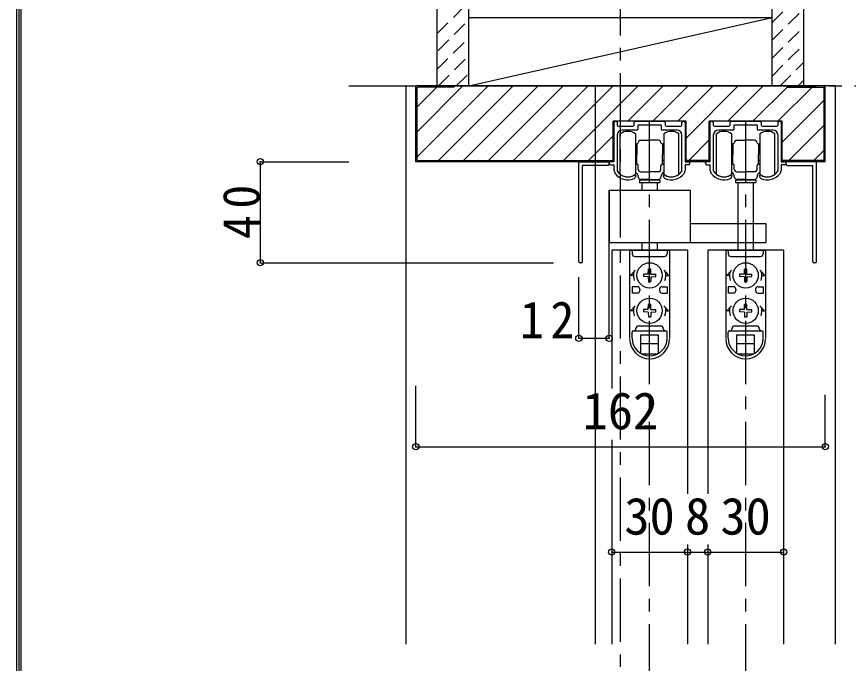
# Model space of a CAD drawing. Units: millimetres at full size, sheet at 1:5; details may follow other scales. Extents: x -973 to 977, y -718 to 696.
# Drawn here: x -973.3 to -644.3, y -356.7 to -100.7 of the extents above; entities that cross this region are included whole.
import ezdxf
from ezdxf.enums import TextEntityAlignment as Align

# ---------------------------------------------------------------- set-up
doc = ezdxf.new("R2010")
doc.units = ezdxf.units.MM
doc.header["$LTSCALE"] = 5
doc.header["$PDMODE"] = 32
doc.header["$PDSIZE"] = 2.5
doc.linetypes.add('CHAIN1', pattern=[8, 5, -1, 1, -1])
doc.linetypes.add('DASHED1', pattern=[1.8, 1.2, -0.6])
for name, color, linetype in [('0-1_通り芯', 4, 'CHAIN1'), ('0-2_柱', 3, 'Continuous'), ('0-3_仕上げ', 2, 'Continuous'), ('0-4_枠', 3, 'Continuous'), ('0-6_扉', 7, 'Continuous'), ('0-7_金物', 7, 'Continuous'), ('0-B_寸法', 7, 'Continuous'), ('0-C_ハッチ', 4, 'DASHED1'), ('F-1_枠', 6, 'Continuous')]:
    doc.layers.add(name, color=color, linetype=linetype)
doc.styles.add('ＭＳ ゴシック', font='')
doc.styles.get('ＭＳ ゴシック').set_extended_font_data('MS Gothic')

msp = doc.modelspace()

# ---------------------------------------------------------------- linework, layer by layer
at = {"layer": '0-1_通り芯'}
for p, q in [((-734.449, -588.141), (-734.449, -66.49)), ((-841.949, -128.141), (-460.949, -128.141)), ((-722.949, -566.141), (-722.949, -142.141)), ((-684.949, -566.141), (-684.949, -142.141))]:
    msp.add_line(p, q, dxfattribs=at)
at = {"layer": '0-2_柱', "color": 7}
msp.add_line((-794.449, -128.141), (-674.449, -101.141), dxfattribs=at)
at = {"layer": '0-2_柱'}
for p, q in [((-794.449, -101.141), (-674.449, -101.141)), ((-794.449, -128.141), (-674.449, -128.141))]:
    msp.add_line(p, q, dxfattribs=at)
at = {"layer": '0-3_仕上げ'}
for p, q in [((-806.949, -128.141), (-806.949, -66.49)), ((-794.449, -128.141), (-794.449, -66.49)), ((-674.449, -128.141), (-674.449, -66.49)), ((-661.949, -128.141), (-661.949, -66.49))]:
    msp.add_line(p, q, dxfattribs=at)
at = {"layer": '0-4_枠', "color": 4}
for p, q in [((-819.449, -128.141), (-819.449, -349.141)), ((-819.449, -128.141), (-815.449, -128.141)), ((-744.449, -128.141), (-744.449, -349.141)), ((-649.449, -128.141), (-653.449, -128.141)), ((-649.449, -349.141), (-649.449, -128.141))]:
    msp.add_line(p, q, dxfattribs=at)
at = {"layer": '0-4_枠'}
for p, q in [((-653.449, -128.141), (-815.449, -128.141)), ((-815.449, -158.141), (-815.449, -128.141)), ((-800.449, -128.141), (-800.449, -128.641)), ((-668.449, -128.641), (-668.449, -128.141)), ((-653.449, -158.141), (-653.449, -128.141)), ((-800.449, -128.641), (-814.949, -128.641)), ((-814.949, -157.641), (-814.949, -128.641)), ((-668.449, -128.641), (-653.949, -128.641)), ((-653.949, -157.641), (-653.949, -128.641)), ((-737.349, -158.141), (-737.349, -142.141)), ((-699.349, -158.141), (-699.349, -142.141)), ((-814.949, -157.641), (-737.349, -157.641)), ((-699.349, -157.641), (-708.549, -157.641)), ((-653.949, -157.641), (-670.549, -157.641)), ((-737.349, -158.141), (-815.449, -158.141)), ((-699.349, -158.141), (-708.549, -158.141)), ((-653.449, -158.141), (-670.549, -158.141))]:
    msp.add_line(p, q, dxfattribs=at)
for points in [[(-708.549, -158.141), (-708.549, -142.141), (-737.349, -142.141)], [(-670.549, -158.141), (-670.549, -142.141), (-699.349, -142.141)]]:
    msp.add_lwpolyline(points, dxfattribs=at)
at = {"layer": '0-6_扉', "color": 6}
for p, q in [((-707.949, -193.141), (-737.949, -193.141)), ((-737.949, -193.141), (-737.949, -247.931)), ((-707.949, -193.141), (-707.949, -289.641)), ((-669.949, -193.141), (-699.949, -193.141)), ((-699.949, -193.141), (-699.949, -289.641)), ((-669.949, -193.141), (-669.949, -349.141)), ((-737.949, -268.237), (-737.949, -349.141)), ((-707.949, -309.641), (-707.949, -349.141)), ((-699.949, -309.641), (-699.949, -349.141))]:
    msp.add_line(p, q, dxfattribs=at)
at = {"layer": '0-7_金物'}
for p, q in [((-736.949, -158.141), (-736.949, -142.641)), ((-736.449, -142.141), (-736.249, -142.141)), ((-735.749, -142.641), (-735.749, -143.641)), ((-735.249, -144.141), (-729.599, -144.141)), ((-729.099, -143.641), (-729.099, -142.641)), ((-728.599, -142.141), (-717.299, -142.141)), ((-727.599, -143.941), (-727.599, -145.341)), ((-718.299, -145.341), (-718.299, -143.941)), ((-716.799, -142.641), (-716.799, -143.641)), ((-716.299, -144.141), (-710.649, -144.141)), ((-710.149, -143.641), (-710.149, -142.641)), ((-709.649, -142.141), (-709.449, -142.141)), ((-698.949, -158.141), (-698.949, -142.641)), ((-698.449, -142.141), (-698.249, -142.141)), ((-697.749, -142.641), (-697.749, -143.641)), ((-697.249, -144.141), (-691.599, -144.141)), ((-691.099, -143.641), (-691.099, -142.641)), ((-690.599, -142.141), (-679.299, -142.141)), ((-689.599, -143.941), (-689.599, -145.341)), ((-680.299, -145.341), (-680.299, -143.941)), ((-678.799, -142.641), (-678.799, -143.641)), ((-678.299, -144.141), (-672.649, -144.141)), ((-672.149, -143.641), (-672.149, -142.641)), ((-671.649, -142.141), (-671.449, -142.141)), ((-735.749, -147.641), (-735.749, -161.764)), ((-734.549, -163.141), (-734.549, -147.141)), ((-727.899, -145.641), (-733.749, -145.641)), ((-728.549, -147.141), (-728.549, -155.141)), ((-712.149, -145.641), (-717.999, -145.641)), ((-717.349, -147.141), (-717.349, -155.141)), ((-711.349, -163.141), (-711.349, -147.141)), ((-710.149, -161.764), (-710.149, -147.641)), ((-697.749, -147.641), (-697.749, -161.764)), ((-696.549, -163.141), (-696.549, -147.141)), ((-689.899, -145.641), (-695.749, -145.641)), ((-690.549, -147.141), (-690.549, -155.141)), ((-674.149, -145.641), (-679.999, -145.641)), ((-679.349, -147.141), (-679.349, -155.141)), ((-673.349, -163.141), (-673.349, -147.141)), ((-672.149, -161.764), (-672.149, -147.641)), ((-728.549, -151.141), (-728.249, -151.141)), ((-728.049, -151.341), (-728.249, -151.141)), ((-728.049, -151.141), (-728.049, -155.141)), ((-727.949, -151.141), (-728.049, -151.141)), ((-726.449, -149.641), (-722.949, -149.641)), ((-719.449, -149.641), (-722.949, -149.641)), ((-717.949, -151.141), (-717.849, -151.141)), ((-717.849, -151.141), (-717.849, -155.141)), ((-717.849, -151.341), (-717.649, -151.141)), ((-717.349, -151.141), (-717.649, -151.141)), ((-690.549, -151.141), (-690.249, -151.141)), ((-690.049, -151.341), (-690.249, -151.141)), ((-690.049, -151.141), (-690.049, -155.141)), ((-689.949, -151.141), (-690.049, -151.141)), ((-688.449, -149.641), (-684.949, -149.641)), ((-681.449, -149.641), (-684.949, -149.641)), ((-679.949, -151.141), (-679.849, -151.141)), ((-679.849, -151.141), (-679.849, -155.141)), ((-679.849, -151.341), (-679.649, -151.141)), ((-679.349, -151.141), (-679.649, -151.141)), ((-728.549, -152.641), (-728.049, -152.641)), ((-728.249, -152.641), (-728.049, -152.441)), ((-717.649, -152.641), (-717.849, -152.441)), ((-717.349, -152.641), (-717.849, -152.641)), ((-690.549, -152.641), (-690.049, -152.641)), ((-690.249, -152.641), (-690.049, -152.441)), ((-679.649, -152.641), (-679.849, -152.441)), ((-679.349, -152.641), (-679.849, -152.641)), ((-728.549, -155.141), (-728.549, -163.141)), ((-728.549, -157.641), (-728.049, -157.641)), ((-728.049, -157.841), (-728.249, -157.641)), ((-728.049, -159.141), (-728.049, -155.141)), ((-717.849, -159.141), (-717.849, -155.141)), ((-717.849, -157.841), (-717.649, -157.641)), ((-717.349, -157.641), (-717.849, -157.641)), ((-717.349, -155.141), (-717.349, -163.141)), ((-690.549, -155.141), (-690.549, -163.141)), ((-690.549, -157.641), (-690.049, -157.641)), ((-690.049, -157.841), (-690.249, -157.641)), ((-690.049, -159.141), (-690.049, -155.141)), ((-679.849, -159.141), (-679.849, -155.141)), ((-679.849, -157.841), (-679.649, -157.641)), ((-679.349, -157.641), (-679.849, -157.641)), ((-679.349, -155.141), (-679.349, -163.141)), ((-750.947, -197.641), (-750.947, -158.641)), ((-750.447, -158.141), (-738.947, -158.141)), ((-749.447, -197.641), (-749.447, -159.641)), ((-739.447, -159.641), (-749.447, -159.641)), ((-738.947, -159.141), (-738.947, -158.141)), ((-736.947, -158.141), (-738.347, -158.141)), ((-738.347, -159.341), (-736.947, -159.341)), ((-736.949, -161.607), (-736.949, -159.341)), ((-728.549, -159.141), (-728.249, -159.141)), ((-728.049, -158.941), (-728.249, -159.141)), ((-727.949, -159.141), (-728.049, -159.141)), ((-727.449, -161.141), (-727.449, -159.641)), ((-718.449, -161.141), (-718.449, -159.641)), ((-717.949, -159.141), (-717.849, -159.141)), ((-717.849, -158.941), (-717.649, -159.141)), ((-717.349, -159.141), (-717.649, -159.141)), ((-698.949, -158.141), (-700.349, -158.141)), ((-700.349, -159.341), (-698.949, -159.341)), ((-698.949, -161.607), (-698.949, -159.341)), ((-690.549, -159.141), (-690.249, -159.141)), ((-690.049, -158.941), (-690.249, -159.141)), ((-689.949, -159.141), (-690.049, -159.141)), ((-689.449, -161.141), (-689.449, -159.641)), ((-680.449, -161.141), (-680.449, -159.641)), ((-679.949, -159.141), (-679.849, -159.141)), ((-679.849, -158.941), (-679.649, -159.141)), ((-679.349, -159.141), (-679.649, -159.141)), ((-657.446, -158.141), (-668.946, -158.141)), ((-668.946, -159.141), (-668.946, -158.141)), ((-668.446, -159.641), (-658.446, -159.641)), ((-658.446, -197.641), (-658.446, -159.641)), ((-656.946, -197.641), (-656.946, -158.641)), ((-728.449, -163.641), (-728.449, -163.898)), ((-726.449, -162.141), (-722.949, -162.141)), ((-719.449, -162.141), (-722.949, -162.141)), ((-717.449, -163.898), (-717.449, -163.641)), ((-690.449, -163.641), (-690.449, -163.898)), ((-688.449, -162.141), (-684.949, -162.141)), ((-681.449, -162.141), (-684.949, -162.141)), ((-679.449, -163.898), (-679.449, -163.641)), ((-726.949, -165.441), (-726.949, -166.441)), ((-718.949, -165.441), (-726.949, -165.441)), ((-726.949, -166.441), (-718.949, -166.441)), ((-722.949, -165.141), (-726.449, -165.141)), ((-725.949, -165.141), (-725.949, -165.441)), ((-725.949, -169.441), (-725.949, -166.441)), ((-722.949, -165.141), (-719.449, -165.141)), ((-719.949, -165.141), (-719.949, -165.441)), ((-719.949, -166.441), (-719.949, -169.441)), ((-718.949, -165.441), (-718.949, -166.441)), ((-688.949, -165.441), (-688.949, -166.441)), ((-680.949, -165.441), (-688.949, -165.441)), ((-688.949, -166.441), (-680.949, -166.441)), ((-684.949, -165.141), (-688.449, -165.141)), ((-687.949, -165.141), (-687.949, -165.441)), ((-687.949, -193.141), (-687.949, -166.441)), ((-684.949, -165.141), (-681.449, -165.141)), ((-681.949, -165.141), (-681.949, -165.441)), ((-681.949, -166.441), (-681.949, -193.141)), ((-680.949, -165.441), (-680.949, -166.441)), ((-738.949, -169.441), (-706.949, -169.441)), ((-738.949, -169.441), (-738.949, -190.141)), ((-706.949, -169.441), (-706.949, -190.141)), ((-706.949, -182.641), (-676.95, -182.641)), ((-676.95, -182.641), (-676.95, -190.141)), ((-738.949, -190.141), (-676.95, -190.141)), ((-725.949, -193.141), (-725.949, -190.141)), ((-719.949, -190.141), (-719.949, -193.141)), ((-730.848, -193.141), (-730.848, -228.041)), ((-730.805, -193.141), (-715.005, -193.141)), ((-729.848, -193.141), (-729.848, -194.641)), ((-716.048, -193.141), (-716.048, -194.641)), ((-715.048, -193.141), (-715.048, -228.041)), ((-692.848, -193.141), (-692.848, -228.041)), ((-692.805, -193.141), (-677.005, -193.141)), ((-691.848, -193.141), (-691.848, -194.641)), ((-678.048, -193.141), (-678.048, -194.641)), ((-677.048, -193.141), (-677.048, -228.041)), ((-728.848, -195.641), (-717.048, -195.641)), ((-690.848, -195.641), (-679.048, -195.641)), ((-749.947, -198.141), (-750.447, -198.141)), ((-723.468, -202.622), (-723.434, -200.691)), ((-722.462, -200.691), (-723.434, -200.691)), ((-722.428, -202.622), (-722.462, -200.691)), ((-685.468, -202.622), (-685.434, -200.691)), ((-684.462, -200.691), (-685.434, -200.691)), ((-684.428, -202.622), (-684.462, -200.691)), ((-657.446, -198.141), (-657.946, -198.141)), ((-728.605, -201.141), (-730.448, -203.141)), ((-729.348, -203.141), (-730.448, -203.141)), ((-723.468, -202.622), (-725.398, -202.655)), ((-725.398, -202.655), (-725.398, -203.627)), ((-723.468, -203.661), (-725.398, -203.627)), ((-723.468, -203.661), (-723.434, -205.591)), ((-722.428, -203.661), (-722.462, -205.591)), ((-722.428, -202.622), (-720.498, -202.655)), ((-722.428, -203.661), (-720.498, -203.627)), ((-720.498, -203.627), (-720.498, -202.655)), ((-717.291, -201.141), (-715.448, -203.141)), ((-716.548, -203.141), (-715.448, -203.141)), ((-690.605, -201.141), (-692.448, -203.141)), ((-691.348, -203.141), (-692.448, -203.141)), ((-685.468, -202.622), (-687.398, -202.655)), ((-687.398, -202.655), (-687.398, -203.627)), ((-685.468, -203.661), (-687.398, -203.627)), ((-685.468, -203.661), (-685.434, -205.591)), ((-684.428, -203.661), (-684.462, -205.591)), ((-684.428, -202.622), (-682.498, -202.655)), ((-684.428, -203.661), (-682.498, -203.627)), ((-682.498, -203.627), (-682.498, -202.655)), ((-679.291, -201.141), (-677.448, -203.141)), ((-678.548, -203.141), (-677.448, -203.141)), ((-723.434, -205.591), (-722.462, -205.591)), ((-685.434, -205.591), (-684.462, -205.591)), ((-729.848, -207.641), (-729.848, -210.141)), ((-727.848, -207.641), (-729.848, -207.641)), ((-727.848, -210.141), (-729.848, -210.141)), ((-726.848, -208.641), (-726.848, -209.141)), ((-719.048, -208.641), (-719.048, -209.141)), ((-718.048, -207.641), (-716.048, -207.641)), ((-718.048, -210.141), (-716.048, -210.141)), ((-716.048, -207.641), (-716.048, -210.141)), ((-691.848, -207.641), (-691.848, -210.141)), ((-689.848, -207.641), (-691.848, -207.641)), ((-689.848, -210.141), (-691.848, -210.141)), ((-688.848, -208.641), (-688.848, -209.141)), ((-681.048, -208.641), (-681.048, -209.141)), ((-680.048, -207.641), (-678.048, -207.641)), ((-680.048, -210.141), (-678.048, -210.141)), ((-678.048, -207.641), (-678.048, -210.141)), ((-728.605, -215.141), (-730.448, -217.141)), ((-729.348, -217.141), (-730.448, -217.141)), ((-723.468, -216.622), (-725.398, -216.655)), ((-725.398, -216.655), (-725.398, -217.627)), ((-723.468, -216.622), (-723.434, -214.691)), ((-722.462, -214.691), (-723.434, -214.691)), ((-722.428, -216.622), (-722.462, -214.691)), ((-722.428, -216.622), (-720.498, -216.655)), ((-720.498, -217.627), (-720.498, -216.655)), ((-717.291, -215.141), (-715.448, -217.141)), ((-716.548, -217.141), (-715.448, -217.141)), ((-690.605, -215.141), (-692.448, -217.141)), ((-691.348, -217.141), (-692.448, -217.141)), ((-685.468, -216.622), (-687.398, -216.655)), ((-687.398, -216.655), (-687.398, -217.627)), ((-685.468, -216.622), (-685.434, -214.691)), ((-684.462, -214.691), (-685.434, -214.691)), ((-684.428, -216.622), (-684.462, -214.691)), ((-684.428, -216.622), (-682.498, -216.655)), ((-682.498, -217.627), (-682.498, -216.655)), ((-679.291, -215.141), (-677.448, -217.141)), ((-678.548, -217.141), (-677.448, -217.141)), ((-723.468, -217.661), (-725.398, -217.627)), ((-723.468, -217.661), (-723.434, -219.591)), ((-723.434, -219.591), (-722.462, -219.591)), ((-722.428, -217.661), (-722.462, -219.591)), ((-722.428, -217.661), (-720.498, -217.627)), ((-685.468, -217.661), (-687.398, -217.627)), ((-685.468, -217.661), (-685.434, -219.591)), ((-685.434, -219.591), (-684.462, -219.591)), ((-684.428, -217.661), (-684.462, -219.591)), ((-684.428, -217.661), (-682.498, -217.627)), ((-727.348, -223.141), (-718.548, -223.141)), ((-689.348, -223.141), (-680.548, -223.141)), ((-729.848, -228.041), (-729.848, -225.641)), ((-729.348, -225.141), (-716.548, -225.141)), ((-726.448, -226.641), (-719.448, -226.641)), ((-726.448, -233.988), (-726.448, -226.641)), ((-719.448, -233.988), (-719.448, -226.641)), ((-716.048, -228.041), (-716.048, -225.641)), ((-691.848, -228.041), (-691.848, -225.641)), ((-691.348, -225.141), (-678.548, -225.141)), ((-688.448, -226.641), (-681.448, -226.641)), ((-688.448, -233.988), (-688.448, -226.641)), ((-681.448, -233.988), (-681.448, -226.641)), ((-678.048, -228.041), (-678.048, -225.641)), ((-726.448, -230.141), (-719.448, -230.141)), ((-688.448, -230.141), (-681.448, -230.141)), ((-725.976, -234.241), (-719.92, -234.241)), ((-687.976, -234.241), (-681.92, -234.241))]:
    msp.add_line(p, q, dxfattribs=at)
for points in [[(-718.599, -143.641), (-722.649, -143.641), (-722.949, -143.341), (-723.249, -143.641), (-727.299, -143.641)], [(-708.949, -142.641), (-708.949, -158.141), (-707.549, -158.141)], [(-680.599, -143.641), (-684.649, -143.641), (-684.949, -143.341), (-685.249, -143.641), (-689.299, -143.641)], [(-670.949, -142.641), (-670.949, -158.141), (-669.549, -158.141)], [(-707.549, -159.341), (-708.949, -159.341), (-708.949, -161.607)], [(-669.549, -159.341), (-670.949, -159.341), (-670.949, -161.607)]]:
    msp.add_lwpolyline(points, dxfattribs=at)
for centre in [(-722.948, -203.141), (-684.948, -203.141), (-722.948, -217.141), (-684.948, -217.141)]:
    msp.add_circle(centre, 5, dxfattribs=at)
for centre, radius, start, end in [((-736.449, -142.641), 0.5, 90, 180), ((-736.249, -142.641), 0.5, 360, 90), ((-735.249, -143.641), 0.5, 180, 270), ((-729.599, -143.641), 0.5, 270, 0), ((-728.599, -142.641), 0.5, 90, 180), ((-727.299, -143.941), 0.3, 90, 180), ((-718.599, -143.941), 0.3, 0, 90), ((-717.299, -142.641), 0.5, 0, 90), ((-716.299, -143.641), 0.5, 180, 270), ((-710.649, -143.641), 0.5, 270, 360), ((-709.649, -142.641), 0.5, 90, 180), ((-709.449, -142.641), 0.5, 0, 90), ((-698.449, -142.641), 0.5, 90, 180), ((-698.249, -142.641), 0.5, 360, 90), ((-697.249, -143.641), 0.5, 180, 270), ((-691.599, -143.641), 0.5, 270, 0), ((-690.599, -142.641), 0.5, 90, 180), ((-689.299, -143.941), 0.3, 90, 180), ((-680.599, -143.941), 0.3, 0, 90), ((-679.299, -142.641), 0.5, 0, 90), ((-678.299, -143.641), 0.5, 180, 270), ((-672.649, -143.641), 0.5, 270, 360), ((-671.649, -142.641), 0.5, 90, 180), ((-671.449, -142.641), 0.5, 0, 90), ((-733.749, -147.641), 2, 90, 180), ((-731.549, -151.141), 5, 53.1301, 126.8699), ((-727.899, -145.341), 0.3, 270, 360), ((-717.999, -145.341), 0.3, 180, 270), ((-714.349, -151.141), 5, 53.1301, 126.8699), ((-712.149, -147.641), 2, 0, 90), ((-695.749, -147.641), 2, 90, 180), ((-693.549, -151.141), 5, 53.1301, 126.8699), ((-689.899, -145.341), 0.3, 270, 360), ((-679.999, -145.341), 0.3, 180, 270), ((-676.349, -151.141), 5, 53.1301, 126.8699), ((-674.149, -147.641), 2, 0, 90), ((-727.949, -150.641), 0.5, 270, 0), ((-726.449, -150.641), 1, 90, 180), ((-719.449, -150.641), 1, 0, 90), ((-717.949, -150.641), 0.5, 180, 270), ((-689.949, -150.641), 0.5, 270, 0), ((-688.449, -150.641), 1, 90, 180), ((-681.449, -150.641), 1, 0, 90), ((-679.949, -150.641), 0.5, 180, 270), ((-750.447, -158.641), 0.5, 90, 180), ((-739.447, -159.141), 0.5, 270, 0), ((-738.347, -158.741), 0.6, 90, 270), ((-727.949, -159.641), 0.5, 0, 90), ((-726.449, -161.141), 1, 180, 270), ((-719.449, -161.141), 1, 270, 0), ((-717.949, -159.641), 0.5, 90, 180), ((-707.549, -158.741), 0.6, 270, 90), ((-700.349, -158.741), 0.6, 90, 270), ((-689.949, -159.641), 0.5, 0, 90), ((-688.449, -161.141), 1, 180, 270), ((-681.449, -161.141), 1, 270, 0), ((-679.949, -159.641), 0.5, 90, 180), ((-669.549, -158.741), 0.6, 270, 90), ((-668.446, -159.141), 0.5, 180, 270), ((-657.446, -158.641), 0.5, 0, 90), ((-734.949, -161.607), 2, 180, 215.95057), ((-731.549, -159.141), 6.2, 215.95057, 293.81884), ((-735.449, -161.764), 0.3, 180, 213.92311), ((-731.549, -159.141), 5, 213.92311, 301.89079), ((-731.549, -159.141), 5, 233.1301, 306.8699), ((-729.449, -163.898), 1, 293.81884, 0), ((-728.749, -163.641), 0.3, 360, 121.89079), ((-729.449, -164.141), 2, 0, 63.25632), ((-726.449, -164.141), 1, 180, 270), ((-719.449, -164.141), 1, 270, 0), ((-716.449, -164.141), 2, 116.74368, 180), ((-717.149, -163.641), 0.3, 58.10921, 180), ((-716.449, -163.898), 1, 180, 246.18116), ((-714.349, -159.141), 5, 233.1301, 306.8699), ((-714.349, -159.141), 5, 238.10921, 326.07689), ((-714.349, -159.141), 6.2, 246.18116, 324.04943), ((-710.449, -161.764), 0.3, 326.07689, 360), ((-710.949, -161.607), 2, 324.04943, 360), ((-696.949, -161.607), 2, 180, 215.95057), ((-693.549, -159.141), 6.2, 215.95057, 293.81884), ((-697.449, -161.764), 0.3, 180, 213.92311), ((-693.549, -159.141), 5, 213.92311, 301.89079), ((-693.549, -159.141), 5, 233.1301, 306.8699), ((-691.449, -163.898), 1, 293.81884, 0), ((-690.749, -163.641), 0.3, 360, 121.89079), ((-691.449, -164.141), 2, 0, 63.25632), ((-688.449, -164.141), 1, 180, 270), ((-681.449, -164.141), 1, 270, 0), ((-678.449, -164.141), 2, 116.74368, 180), ((-679.149, -163.641), 0.3, 58.10921, 180), ((-678.449, -163.898), 1, 180, 246.18116), ((-676.349, -159.141), 5, 233.1301, 306.8699), ((-676.349, -159.141), 5, 238.10921, 326.07689), ((-676.349, -159.141), 6.2, 246.18116, 324.04943), ((-672.449, -161.764), 0.3, 326.07689, 360), ((-672.949, -161.607), 2, 324.04943, 360), ((-728.848, -194.641), 1, 180, 270), ((-717.048, -194.641), 1, 270, 0), ((-690.848, -194.641), 1, 180, 270), ((-679.048, -194.641), 1, 270, 0), ((-750.447, -197.641), 0.5, 180, 270), ((-749.947, -197.641), 0.5, 270, 0), ((-657.946, -197.641), 0.5, 180, 270), ((-657.446, -197.641), 0.5, 270, 0), ((-722.948, -203.141), 6.4, 167.82427, 198.20996), ((-722.948, -203.141), 6.4, 341.79004, 12.17573), ((-684.948, -203.141), 6.4, 167.82427, 198.20996), ((-684.948, -203.141), 6.4, 341.79004, 12.17573), ((-727.848, -208.641), 1, 0, 90), ((-727.848, -209.141), 1, 270, 0), ((-718.048, -208.641), 1, 90, 180), ((-718.048, -209.141), 1, 180, 270), ((-689.848, -208.641), 1, 0, 90), ((-689.848, -209.141), 1, 270, 0), ((-680.048, -208.641), 1, 90, 180), ((-680.048, -209.141), 1, 180, 270), ((-722.948, -217.141), 6.4, 167.82427, 198.20996), ((-722.948, -217.141), 6.4, 341.79004, 12.17573), ((-684.948, -217.141), 6.4, 167.82427, 198.20996), ((-684.948, -217.141), 6.4, 341.79004, 12.17573), ((-727.348, -224.141), 1, 90, 180), ((-718.548, -224.141), 1, 0, 90), ((-689.348, -224.141), 1, 90, 180), ((-680.548, -224.141), 1, 0, 90), ((-729.348, -225.641), 0.5, 90, 180), ((-729.348, -224.141), 1, 270, 0), ((-716.548, -224.141), 1, 180, 270), ((-716.548, -225.641), 0.5, 0, 90), ((-691.348, -225.641), 0.5, 90, 180), ((-691.348, -224.141), 1, 270, 0), ((-678.548, -224.141), 1, 180, 270), ((-678.548, -225.641), 0.5, 0, 90), ((-722.948, -228.241), 7.9, 180, 0), ((-722.948, -228.041), 6.9, 180, 0), ((-684.948, -228.241), 7.9, 180, 0), ((-684.948, -228.041), 6.9, 180, 0)]:
    msp.add_arc(centre, radius, start, end, dxfattribs=at)
at = {"layer": '0-B_寸法', "color": 4}
for p, q in [((-876.949, -158.141), (-876.949, -198.141)), ((-876.949, -158.141), (-841.949, -158.141)), ((-738.949, -228.05), (-738.949, -169.441)), ((-876.949, -198.141), (-760.947, -198.141)), ((-750.947, -228.05), (-750.947, -203.896)), ((-750.947, -228.05), (-738.949, -228.05)), ((-815.449, -270.946), (-815.449, -246.887)), ((-653.449, -270.946), (-653.449, -250.387)), ((-815.449, -270.946), (-653.449, -270.946)), ((-737.949, -312.641), (-669.949, -312.641))]:
    msp.add_line(p, q, dxfattribs=at)
at = {"layer": '0-B_寸法'}
for p in [(-876.949, -158.141), (-876.949, -198.141), (-750.947, -228.05), (-738.949, -228.05), (-815.449, -270.946), (-653.449, -270.946), (-737.949, -312.641), (-707.949, -312.641), (-699.949, -312.641), (-669.949, -312.641)]:
    msp.add_point(p, dxfattribs=at)
at = {"layer": '0-C_ハッチ'}
for p, q in [((-674.449, -103.029), (-661.949, -90.529)), ((-806.949, -107.392), (-794.449, -94.892)), ((-674.449, -110.1), (-661.949, -97.6)), ((-806.627, -114.141), (-794.449, -101.963)), ((-674.449, -117.171), (-661.949, -104.671)), ((-806.977, -121.562), (-794.449, -109.034)), ((-674.449, -124.242), (-661.949, -111.742)), ((-806.485, -128.141), (-794.449, -116.105)), ((-671.277, -128.141), (-661.949, -118.813)), ((-799.414, -128.141), (-794.449, -123.176)), ((-664.206, -128.141), (-661.949, -125.884))]:
    msp.add_line(p, q, dxfattribs=at)
at = {"layer": '0-C_ハッチ', "linetype": 'Continuous'}
for p, q in [((-814.949, -146.315), (-796.775, -128.141)), ((-814.949, -156.214), (-786.876, -128.141)), ((-806.476, -157.641), (-776.976, -128.141)), ((-796.577, -157.641), (-767.077, -128.141)), ((-786.677, -157.641), (-757.177, -128.141)), ((-776.778, -157.641), (-747.278, -128.141)), ((-766.878, -157.641), (-737.378, -128.141)), ((-756.979, -157.641), (-727.479, -128.141)), ((-731.579, -142.141), (-717.579, -128.141)), ((-721.68, -142.141), (-707.68, -128.141)), ((-711.78, -142.141), (-697.78, -128.141)), ((-708.549, -148.809), (-687.881, -128.141)), ((-691.981, -142.141), (-677.981, -128.141)), ((-814.949, -136.415), (-807.175, -128.641)), ((-682.082, -142.141), (-668.449, -128.508)), ((-658.682, -128.641), (-672.182, -142.141)), ((-670.549, -150.407), (-653.949, -133.807)), ((-667.883, -157.641), (-653.949, -143.707)), ((-747.079, -157.641), (-737.349, -147.911)), ((-707.481, -157.641), (-699.349, -149.509)), ((-657.984, -157.641), (-653.949, -153.606))]:
    msp.add_line(p, q, dxfattribs=at)
at = {"layer": 'F-1_枠'}
for p, q in [((-973.347, 695.833), (-973.347, -700.833)), ((-972.514, 695.833), (-972.514, -700.833)), ((-971.68, 695.833), (-971.68, -700.833))]:
    msp.add_line(p, q, dxfattribs=at)

# ---------------------------------------------------------------- texts
at = {"layer": '0-B_寸法', "style": 'ＭＳ ゴシック'}
for s, p in [('162', (-749.449, -268.446)), ('30', (-732.949, -310.141)), ('8', (-708.949, -310.141)), ('30', (-694.949, -310.141))]:
    msp.add_text(s, height=14.66, dxfattribs=at).set_placement(p, align=Align.BOTTOM_LEFT)
at = {"layer": '0-B_寸法', "insert": (-876.949, -188.766), "char_height": 14.66, "attachment_point": 7, "rotation": 90, "style": 'ＭＳ ゴシック'}
msp.add_mtext('\\T1.27;\\W0.95;40', dxfattribs=at)
at = {"layer": '0-B_寸法', "insert": (-774.22, -228.05), "char_height": 14.66, "attachment_point": 7, "style": 'ＭＳ ゴシック'}
msp.add_mtext('\\T1.27;\\W0.95;12', dxfattribs=at)

doc.saveas('drawing.dxf')
